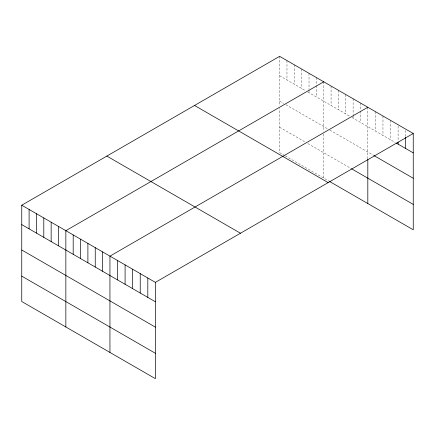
<?xml version="1.0" encoding="UTF-8"?>
<svg xmlns="http://www.w3.org/2000/svg" width="435" height="435" viewBox="0 0 435 435"><rect width="100%" height="100%" fill="white"/><g stroke="black" fill="none" stroke-linecap="round" stroke-linejoin="round"><path stroke-width="0.33" stroke-dasharray="2.17 1.63" d="M279.623 56.338L279.623 105.797M279.623 75.728L305.626 90.741M307.888 92.046L349.724 116.199M351.986 117.504L395.192 142.452M279.623 101.105L283.576 103.389M285.838 104.699L327.675 128.852M329.937 130.157L374.225 155.725M279.623 127.254L305.626 142.267M307.888 143.572L350.855 168.383M284.707 155.572L279.623 152.631L279.623 108.484M285.273 155.899L328.806 181.031M405.676 130.451L405.676 136.47M398.107 126.079L398.107 141.457M390.532 120.37L390.532 139.76M382.963 115.998L382.963 135.388M375.389 111.626L375.389 131.017M367.814 107.255L367.814 158.731M360.468 103.013L360.468 110.365M360.468 111.034L360.468 122.404M353.117 98.767L353.117 114.818M353.117 115.487L353.117 118.157M345.765 94.525L345.765 113.916M338.419 90.284L338.419 109.674M331.068 86.038L331.068 105.428M323.722 81.796L323.722 131.261M323.722 133.942L323.722 178.094M316.37 77.555L316.37 84.907M316.37 85.575L316.37 96.945M309.019 73.308L309.019 89.354M309.019 90.023L309.019 92.698M301.672 69.067L301.672 88.457M294.321 64.826L294.321 84.216M286.969 60.579L286.969 79.969"/><path stroke-width="0.65" d="M413.25 133.485L155.377 282.369L155.377 378.662L21.75 301.515L21.75 205.217L279.623 56.338L413.25 133.485L413.25 229.783L329.371 181.357M323.722 81.796L65.848 230.675L65.848 326.973M367.814 107.255L109.946 256.139L109.946 352.432M396.356 143.126L413.25 152.875M374.225 155.725L413.25 178.258M351.42 168.709L413.25 204.401M194.527 105.466L328.153 182.618M106.847 156.089L240.473 233.236M21.75 205.217L155.377 282.369M21.75 224.607L155.377 301.76M21.75 249.989L155.377 327.136M21.75 276.133L155.377 353.285M405.676 137.139L405.676 148.504M398.107 142.125L398.107 144.132M367.814 159.4L367.814 203.553M147.808 277.998L147.808 297.388M140.233 273.626L140.233 293.016M132.664 269.254L132.664 288.644M125.09 264.882L125.09 284.272M117.515 260.511L117.515 279.901M102.595 251.892L102.595 271.282M95.243 247.651L95.243 267.041M87.897 243.404L87.897 262.8M80.546 239.163L80.546 258.553M73.194 234.922L73.194 254.312M58.497 226.434L58.497 245.824M51.151 222.193L51.151 241.583M43.799 217.946L43.799 237.336M36.448 213.705L36.448 233.095M29.101 209.463L29.101 228.853"/></g></svg>
